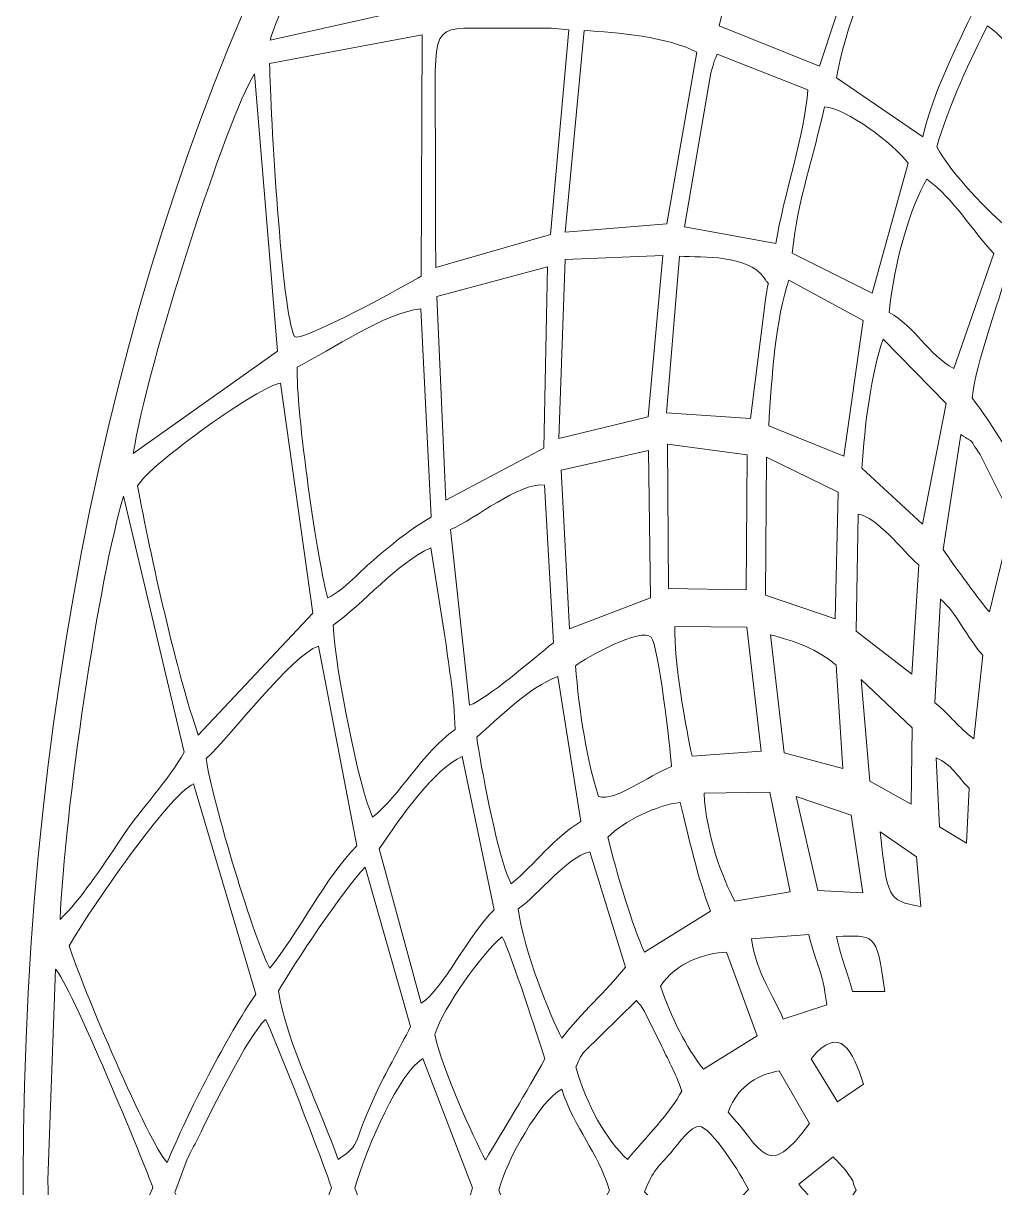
# Model space of a CAD drawing. Header units: millimetres. Extents: x -95 to 95, y -175 to 175.
# Drawn here: x -29.53 to -1.8, y -4.66 to 28.55 of the extents above; entities that cross this region are included whole.
import ezdxf

# ---------------------------------------------------------------- set-up
doc = ezdxf.new("R2010")
doc.units = ezdxf.units.MM
doc.header["$MEASUREMENT"] = 0
doc.layers.add('Camada 1', color=7, linetype='Continuous')

msp = doc.modelspace()

# ---------------------------------------------------------------- linework, layer by layer
at = {"layer": 'Camada 1', "color": 250, "lineweight": 9}
for points, knots in [([(2.7243, 54.3657), (2.7243, 54.3657), (2.7243, 49.7857), (2.7243, 49.7857), (2.7243, 49.7857), (18.2422, 47.7014), (30.4743, 24.2353), (30.4743, -4.4067), (30.4743, -4.4067), (30.4743, -34.4198), (17.0433, -58.7509), (0.4743, -58.7509), (0.4743, -58.7509), (-16.0947, -58.7509), (-29.5257, -34.4198), (-29.5257, -4.4067), (-29.5257, -4.4067), (-29.5257, 24.2353), (-17.2936, 47.7014), (-1.7757, 49.7857), (-1.7757, 49.7857), (-1.7757, 49.7857), (-1.7757, 54.3657), (-1.7757, 54.3657), (-1.7757, 54.3657), (-1.7757, 55.6084), (-0.7684, 56.6157), (0.4743, 56.6157), (0.4743, 56.6157), (1.717, 56.6157), (2.7243, 55.6084), (2.7243, 54.3657)], [0, 0, 0, 0, 0.1111111, 0.1111111, 0.1111111, 0.1111111, 0.2222222, 0.2222222, 0.2222222, 0.2222222, 0.3333333, 0.3333333, 0.3333333, 0.3333333, 0.4444444, 0.4444444, 0.4444444, 0.4444444, 0.5555556, 0.5555556, 0.5555556, 0.5555556, 0.6666667, 0.6666667, 0.6666667, 0.6666667, 0.7777778, 0.7777778, 0.7777778, 0.7777778, 1, 1, 1, 1]), ([(-22.4804, 28.0744), (-22.4804, 28.0744), (-18.0808, 29.0505), (-18.0808, 29.0505), (-18.0808, 29.0505), (-18.0808, 29.0505), (-17.6116, 36.8925), (-17.6116, 36.8925), (-17.6116, 36.8925), (-18.1714, 36.4385), (-19.8677, 33.4449), (-20.2589, 32.7431), (-20.2589, 32.7431), (-20.7055, 31.9421), (-22.1874, 29.1157), (-22.4804, 28.0744)], [0, 0, 0, 0, 0.2, 0.2, 0.2, 0.2, 0.4, 0.4, 0.4, 0.4, 0.6, 0.6, 0.6, 0.6, 1, 1, 1, 1]), ([(-9.6616, 28.4811), (-9.6616, 28.4811), (-6.8051, 27.3323), (-6.8051, 27.3323), (-6.8051, 27.3323), (-6.8051, 27.3323), (-5.3542, 31.7045), (-5.3542, 31.7045), (-5.3542, 31.7045), (-6.0438, 32.5506), (-7.4523, 33.4561), (-8.411, 33.7041), (-8.411, 33.7041), (-8.411, 33.7041), (-9.6616, 28.4811), (-9.6616, 28.4811)], [0, 0, 0, 0, 0.2, 0.2, 0.2, 0.2, 0.4, 0.4, 0.4, 0.4, 0.6, 0.6, 0.6, 0.6, 1, 1, 1, 1]), ([(-6.3175, 26.9911), (-6.3175, 26.9911), (-3.8492, 25.3176), (-3.8492, 25.3176), (-3.8492, 25.3176), (-3.5813, 26.5435), (-2.8277, 28.0369), (-2.3864, 28.9422), (-2.3864, 28.9422), (-2.9406, 29.8614), (-4.0842, 30.8149), (-4.8474, 31.3808), (-4.8474, 31.3808), (-5.2642, 30.4038), (-6.1179, 28.2699), (-6.3175, 26.9911)], [0, 0, 0, 0, 0.2, 0.2, 0.2, 0.2, 0.4, 0.4, 0.4, 0.4, 0.6, 0.6, 0.6, 0.6, 1, 1, 1, 1]), ([(-17.7649, 25.2592), (-17.7649, 25.2592), (-17.7649, 22.4969), (-17.7649, 22.4969), (-17.7649, 22.4969), (-17.7649, 22.4969), (-17.7559, 21.5842), (-17.7559, 21.5842), (-17.7559, 21.5842), (-17.7559, 21.5842), (-14.4755, 22.5275), (-14.4755, 22.5275), (-14.4755, 22.5275), (-14.4755, 22.5275), (-13.9589, 28.3611), (-13.9589, 28.3611), (-13.9589, 28.3611), (-13.9589, 28.3611), (-14.4521, 28.4159), (-14.4521, 28.4159), (-14.4521, 28.4159), (-14.4521, 28.4159), (-16.1108, 28.409), (-16.1108, 28.409), (-16.1108, 28.409), (-17.9686, 28.4085), (-17.7651, 28.6567), (-17.7649, 25.2592)], [0, 0, 0, 0, 0.125, 0.125, 0.125, 0.125, 0.25, 0.25, 0.25, 0.25, 0.375, 0.375, 0.375, 0.375, 0.5, 0.5, 0.5, 0.5, 0.625, 0.625, 0.625, 0.625, 0.75, 0.75, 0.75, 0.75, 1, 1, 1, 1]), ([(-14.0587, 22.5982), (-14.0587, 22.5982), (-11.1582, 22.8343), (-11.1582, 22.8343), (-11.1582, 22.8343), (-11.1582, 22.8343), (-10.3005, 27.7235), (-10.3005, 27.7235), (-10.3005, 27.7235), (-11.1193, 28.1686), (-12.5944, 28.2915), (-13.5163, 28.3423), (-13.5163, 28.3423), (-13.5163, 28.3423), (-14.0587, 22.5982), (-14.0587, 22.5982)], [0, 0, 0, 0, 0.2, 0.2, 0.2, 0.2, 0.4, 0.4, 0.4, 0.4, 0.6, 0.6, 0.6, 0.6, 1, 1, 1, 1]), ([(-3.4535, 25.029), (-3.0892, 24.3224), (-1.9047, 23.0771), (-1.4257, 22.7316), (-1.4257, 22.7316), (-1.1036, 23.6857), (-0.3351, 24.9117), (0.0719, 25.6944), (0.0719, 25.6944), (-0.1344, 26.3326), (-1.4301, 28.1224), (-2.0092, 28.4809), (-2.0092, 28.4809), (-2.4394, 27.6546), (-3.1562, 26.1116), (-3.4535, 25.029)], [0, 0, 0, 0, 0.2, 0.2, 0.2, 0.2, 0.4, 0.4, 0.4, 0.4, 0.6, 0.6, 0.6, 0.6, 1, 1, 1, 1]), ([(-22.4963, 27.3999), (-22.4699, 25.9596), (-22.1471, 20.3298), (-21.7897, 19.6204), (-21.7897, 19.6204), (-21.6715, 19.3985), (-18.482, 21.1373), (-18.175, 21.3415), (-18.175, 21.3415), (-18.175, 21.3415), (-18.1463, 28.2185), (-18.1463, 28.2185), (-18.1463, 28.2185), (-18.1463, 28.2185), (-22.4963, 27.3999), (-22.4963, 27.3999)], [0, 0, 0, 0, 0.2, 0.2, 0.2, 0.2, 0.4, 0.4, 0.4, 0.4, 0.6, 0.6, 0.6, 0.6, 1, 1, 1, 1]), ([(-10.6512, 22.7478), (-10.6512, 22.7478), (-8.0489, 22.271), (-8.0489, 22.271), (-8.0489, 22.271), (-7.8342, 23.6188), (-7.2095, 25.4342), (-7.1384, 26.6529), (-7.1384, 26.6529), (-7.1384, 26.6529), (-9.7237, 27.675), (-9.7237, 27.675), (-9.7237, 27.675), (-9.8598, 27.3239), (-9.7523, 27.6467), (-9.9046, 27.1401), (-9.9046, 27.1401), (-9.9046, 27.1401), (-10.6512, 22.7478), (-10.6512, 22.7478)], [0, 0, 0, 0, 0.1666667, 0.1666667, 0.1666667, 0.1666667, 0.3333333, 0.3333333, 0.3333333, 0.3333333, 0.5, 0.5, 0.5, 0.5, 0.6666667, 0.6666667, 0.6666667, 0.6666667, 1, 1, 1, 1]), ([(-26.386, 16.281), (-26.386, 16.281), (-22.2737, 19.2029), (-22.2737, 19.2029), (-22.2737, 19.2029), (-22.2737, 19.2029), (-22.9279, 27.1089), (-22.9279, 27.1089), (-22.9279, 27.1089), (-23.7085, 25.8724), (-25.999, 18.8243), (-26.386, 16.281)], [0, 0, 0, 0, 0.25, 0.25, 0.25, 0.25, 0.5, 0.5, 0.5, 0.5, 1, 1, 1, 1]), ([(-7.5799, 21.9943), (-7.5799, 21.9943), (-5.3046, 20.8589), (-5.3046, 20.8589), (-5.3046, 20.8589), (-5.3046, 20.8589), (-4.2735, 24.5628), (-4.2735, 24.5628), (-4.2735, 24.5628), (-4.6964, 25.1236), (-6.0379, 26.1331), (-6.6579, 26.1701), (-6.6579, 26.1701), (-6.9747, 24.7268), (-7.406, 23.6097), (-7.5799, 21.9943)], [0, 0, 0, 0, 0.2, 0.2, 0.2, 0.2, 0.4, 0.4, 0.4, 0.4, 0.6, 0.6, 0.6, 0.6, 1, 1, 1, 1]), ([(-4.8169, 20.3067), (-4.1004, 19.9292), (-3.6788, 19.0725), (-2.9701, 18.7071), (-2.9701, 18.7071), (-2.9701, 18.7071), (-1.8301, 21.9865), (-1.8301, 21.9865), (-1.8301, 21.9865), (-2.4506, 22.6487), (-2.9614, 23.532), (-3.7355, 24.1051), (-3.7355, 24.1051), (-4.2052, 23.3467), (-4.6741, 21.7325), (-4.8169, 20.3067)], [0, 0, 0, 0, 0.2, 0.2, 0.2, 0.2, 0.4, 0.4, 0.4, 0.4, 0.6, 0.6, 0.6, 0.6, 1, 1, 1, 1]), ([(-14.0637, 21.8123), (-14.0637, 21.8123), (-14.238, 16.7079), (-14.238, 16.7079), (-14.238, 16.7079), (-14.238, 16.7079), (-11.6884, 17.33), (-11.6884, 17.33), (-11.6884, 17.33), (-11.6884, 17.33), (-11.2707, 21.9244), (-11.2707, 21.9244), (-11.2707, 21.9244), (-11.2707, 21.9244), (-14.0637, 21.8123), (-14.0637, 21.8123)], [0, 0, 0, 0, 0.2, 0.2, 0.2, 0.2, 0.4, 0.4, 0.4, 0.4, 0.6, 0.6, 0.6, 0.6, 1, 1, 1, 1]), ([(-11.1662, 17.4399), (-11.1662, 17.4399), (-8.7729, 17.2815), (-8.7729, 17.2815), (-8.7729, 17.2815), (-8.7729, 17.2815), (-8.3651, 20.5249), (-8.3651, 20.5249), (-8.3651, 20.5249), (-8.2553, 21.4348), (-8.1992, 20.9581), (-8.3777, 21.2885), (-8.3777, 21.2885), (-8.8749, 21.9646), (-10.0998, 21.8704), (-10.7973, 21.9052), (-10.7973, 21.9052), (-10.7973, 21.9052), (-11.1662, 17.4399), (-11.1662, 17.4399)], [0, 0, 0, 0, 0.1666667, 0.1666667, 0.1666667, 0.1666667, 0.3333333, 0.3333333, 0.3333333, 0.3333333, 0.5, 0.5, 0.5, 0.5, 0.6666667, 0.6666667, 0.6666667, 0.6666667, 1, 1, 1, 1]), ([(-17.7195, 20.7578), (-17.7195, 20.7578), (-17.4646, 14.946), (-17.4646, 14.946), (-17.4646, 14.946), (-17.4646, 14.946), (-14.67, 16.4366), (-14.67, 16.4366), (-14.67, 16.4366), (-14.67, 16.4366), (-14.5614, 21.6091), (-14.5614, 21.6091), (-14.5614, 21.6091), (-14.5614, 21.6091), (-17.7195, 20.7578), (-17.7195, 20.7578)], [0, 0, 0, 0, 0.2, 0.2, 0.2, 0.2, 0.4, 0.4, 0.4, 0.4, 0.6, 0.6, 0.6, 0.6, 1, 1, 1, 1]), ([(-8.2521, 17.067), (-8.2521, 17.067), (-6.1045, 16.2094), (-6.1045, 16.2094), (-6.1045, 16.2094), (-6.1045, 16.2094), (-5.5577, 20.0727), (-5.5577, 20.0727), (-5.5577, 20.0727), (-5.5577, 20.0727), (-7.6762, 21.2254), (-7.6762, 21.2254), (-7.6762, 21.2254), (-8.0477, 20.17), (-8.1724, 18.4522), (-8.2521, 17.067)], [0, 0, 0, 0, 0.2, 0.2, 0.2, 0.2, 0.4, 0.4, 0.4, 0.4, 0.6, 0.6, 0.6, 0.6, 1, 1, 1, 1]), ([(-2.4488, 17.8699), (-1.8346, 17.0617), (-1.5312, 16.4645), (-0.9372, 15.603), (-0.9372, 15.603), (-0.6464, 16.7619), (-0.2511, 17.5559), (0.0715, 18.5837), (0.0715, 18.5837), (-0.2643, 19.586), (-0.8082, 20.7717), (-1.5267, 21.2335), (-1.5267, 21.2335), (-1.7678, 20.34), (-2.2974, 18.9929), (-2.4488, 17.8699)], [0, 0, 0, 0, 0.2, 0.2, 0.2, 0.2, 0.4, 0.4, 0.4, 0.4, 0.6, 0.6, 0.6, 0.6, 1, 1, 1, 1]), ([(-21.7069, 18.7484), (-21.7595, 17.5886), (-21.1038, 12.9899), (-20.8313, 12.1663), (-20.8313, 12.1663), (-20.3511, 12.4064), (-19.9031, 12.9324), (-19.4377, 13.3259), (-19.4377, 13.3259), (-18.9144, 13.7684), (-18.4753, 14.1265), (-17.889, 14.4619), (-17.889, 14.4619), (-17.889, 14.4619), (-18.1798, 20.409), (-18.1798, 20.409), (-18.1798, 20.409), (-19.226, 20.2903), (-20.7064, 19.248), (-21.7069, 18.7484)], [0, 0, 0, 0, 0.1666667, 0.1666667, 0.1666667, 0.1666667, 0.3333333, 0.3333333, 0.3333333, 0.3333333, 0.5, 0.5, 0.5, 0.5, 0.6666667, 0.6666667, 0.6666667, 0.6666667, 1, 1, 1, 1]), ([(-5.5935, 15.8646), (-5.5935, 15.8646), (-3.865, 14.2661), (-3.865, 14.2661), (-3.865, 14.2661), (-3.865, 14.2661), (-3.1924, 17.7083), (-3.1924, 17.7083), (-3.1924, 17.7083), (-3.1924, 17.7083), (-4.9891, 19.5395), (-4.9891, 19.5395), (-4.9891, 19.5395), (-5.3345, 18.5709), (-5.5106, 17.082), (-5.5935, 15.8646)], [0, 0, 0, 0, 0.2, 0.2, 0.2, 0.2, 0.4, 0.4, 0.4, 0.4, 0.6, 0.6, 0.6, 0.6, 1, 1, 1, 1]), ([(-26.2627, 15.3611), (-25.9005, 13.3684), (-25.1171, 9.8979), (-24.5311, 8.2509), (-24.5311, 8.2509), (-24.5311, 8.2509), (-21.2628, 11.7266), (-21.2628, 11.7266), (-21.2628, 11.7266), (-21.2628, 11.7266), (-22.1832, 18.2833), (-22.1832, 18.2833), (-22.1832, 18.2833), (-22.7369, 18.2473), (-25.9047, 15.9831), (-26.2627, 15.3611)], [0, 0, 0, 0, 0.2, 0.2, 0.2, 0.2, 0.4, 0.4, 0.4, 0.4, 0.6, 0.6, 0.6, 0.6, 1, 1, 1, 1]), ([(-3.2737, 13.548), (-2.9872, 13.122), (-2.1549, 11.9693), (-1.9494, 11.7639), (-1.9494, 11.7639), (-1.9494, 11.7639), (-1.3087, 14.427), (-1.3087, 14.427), (-1.3087, 14.427), (-1.3087, 14.427), (-2.2162, 16.2521), (-2.2162, 16.2521), (-2.2162, 16.2521), (-2.6048, 16.8055), (-2.3418, 16.5369), (-2.7726, 16.8231), (-2.7726, 16.8231), (-2.7726, 16.8231), (-3.2737, 13.548), (-3.2737, 13.548)], [0, 0, 0, 0, 0.1666667, 0.1666667, 0.1666667, 0.1666667, 0.3333333, 0.3333333, 0.3333333, 0.3333333, 0.5, 0.5, 0.5, 0.5, 0.6666667, 0.6666667, 0.6666667, 0.6666667, 1, 1, 1, 1]), ([(-14.1712, 15.8022), (-14.1712, 15.8022), (-13.9361, 11.2807), (-13.9361, 11.2807), (-13.9361, 11.2807), (-13.9361, 11.2807), (-11.6273, 12.1668), (-11.6273, 12.1668), (-11.6273, 12.1668), (-11.6273, 12.1668), (-11.6801, 16.3653), (-11.6801, 16.3653), (-11.6801, 16.3653), (-11.6801, 16.3653), (-14.1712, 15.8022), (-14.1712, 15.8022)], [0, 0, 0, 0, 0.2, 0.2, 0.2, 0.2, 0.4, 0.4, 0.4, 0.4, 0.6, 0.6, 0.6, 0.6, 1, 1, 1, 1]), ([(-11.1149, 12.429), (-11.1149, 12.429), (-8.8922, 12.3893), (-8.8922, 12.3893), (-8.8922, 12.3893), (-8.8922, 12.3893), (-8.8689, 16.2403), (-8.8689, 16.2403), (-8.8689, 16.2403), (-8.8689, 16.2403), (-11.1453, 16.5466), (-11.1453, 16.5466), (-11.1453, 16.5466), (-11.1453, 16.5466), (-11.1149, 12.429), (-11.1149, 12.429)], [0, 0, 0, 0, 0.2, 0.2, 0.2, 0.2, 0.4, 0.4, 0.4, 0.4, 0.6, 0.6, 0.6, 0.6, 1, 1, 1, 1]), ([(-8.3471, 12.2438), (-8.3471, 12.2438), (-6.3532, 11.5704), (-6.3532, 11.5704), (-6.3532, 11.5704), (-6.3532, 11.5704), (-6.266, 15.1743), (-6.266, 15.1743), (-6.266, 15.1743), (-6.266, 15.1743), (-8.3163, 16.1744), (-8.3163, 16.1744), (-8.3163, 16.1744), (-8.3163, 16.1744), (-8.3471, 12.2438), (-8.3471, 12.2438)], [0, 0, 0, 0, 0.2, 0.2, 0.2, 0.2, 0.4, 0.4, 0.4, 0.4, 0.6, 0.6, 0.6, 0.6, 1, 1, 1, 1]), ([(-17.3367, 14.1111), (-17.3367, 14.1111), (-16.7891, 9.1007), (-16.7891, 9.1007), (-16.7891, 9.1007), (-16.3026, 9.2713), (-14.9648, 10.4323), (-14.3984, 10.884), (-14.3984, 10.884), (-14.3984, 10.884), (-14.653, 15.3822), (-14.653, 15.3822), (-14.653, 15.3822), (-15.3863, 15.4627), (-16.6295, 14.4013), (-17.3367, 14.1111)], [0, 0, 0, 0, 0.2, 0.2, 0.2, 0.2, 0.4, 0.4, 0.4, 0.4, 0.6, 0.6, 0.6, 0.6, 1, 1, 1, 1]), ([(-28.4747, 2.9912), (-27.8844, 3.5687), (-27.3097, 4.4324), (-26.7361, 5.2962), (-26.7361, 5.2962), (-26.1185, 6.2261), (-25.3768, 6.9603), (-24.9308, 7.7649), (-24.9308, 7.7649), (-24.9308, 7.7649), (-26.6611, 15.0662), (-26.6611, 15.0662), (-26.6611, 15.0662), (-27.3663, 12.7727), (-28.3531, 6.0187), (-28.4747, 2.9912)], [0, 0, 0, 0, 0.2, 0.2, 0.2, 0.2, 0.4, 0.4, 0.4, 0.4, 0.6, 0.6, 0.6, 0.6, 1, 1, 1, 1]), ([(-5.7553, 11.2167), (-5.7553, 11.2167), (-4.1642, 9.9832), (-4.1642, 9.9832), (-4.1642, 9.9832), (-4.1642, 9.9832), (-3.9699, 13.1029), (-3.9699, 13.1029), (-3.9699, 13.1029), (-4.4387, 13.5172), (-5.1834, 14.4887), (-5.7012, 14.5511), (-5.7012, 14.5511), (-5.7012, 14.5511), (-5.7553, 11.2167), (-5.7553, 11.2167)], [0, 0, 0, 0, 0.2, 0.2, 0.2, 0.2, 0.4, 0.4, 0.4, 0.4, 0.6, 0.6, 0.6, 0.6, 1, 1, 1, 1]), ([(-20.6803, 11.3869), (-20.6251, 10.1353), (-19.9347, 6.709), (-19.5555, 5.9091), (-19.5555, 5.9091), (-18.7802, 6.5162), (-18.1523, 7.7411), (-17.2033, 8.4079), (-17.2033, 8.4079), (-17.2234, 9.3842), (-17.364, 10.0714), (-17.4845, 11.002), (-17.4845, 11.002), (-17.4845, 11.002), (-17.8969, 13.5928), (-17.8969, 13.5928), (-17.8969, 13.5928), (-18.8494, 13.1566), (-19.8496, 11.9778), (-20.6803, 11.3869)], [0, 0, 0, 0, 0.1666667, 0.1666667, 0.1666667, 0.1666667, 0.3333333, 0.3333333, 0.3333333, 0.3333333, 0.5, 0.5, 0.5, 0.5, 0.6666667, 0.6666667, 0.6666667, 0.6666667, 1, 1, 1, 1]), ([(-3.5138, 9.1737), (-3.0468, 8.7971), (-2.8533, 8.4787), (-2.398, 8.1453), (-2.398, 8.1453), (-2.398, 8.1453), (-2.1443, 10.5312), (-2.1443, 10.5312), (-2.1443, 10.5312), (-2.6261, 11.0547), (-2.8739, 11.7323), (-3.3543, 12.125), (-3.3543, 12.125), (-3.3543, 12.125), (-3.5138, 9.1737), (-3.5138, 9.1737)], [0, 0, 0, 0, 0.2, 0.2, 0.2, 0.2, 0.4, 0.4, 0.4, 0.4, 0.6, 0.6, 0.6, 0.6, 1, 1, 1, 1]), ([(-13.7626, 10.2269), (-13.673, 8.9563), (-13.4298, 7.4796), (-13.1116, 6.5017), (-13.1116, 6.5017), (-12.6252, 6.3457), (-11.6981, 7.0888), (-11.026, 7.3531), (-11.026, 7.3531), (-11.054, 7.862), (-11.4043, 10.8232), (-11.6076, 11.0441), (-11.6076, 11.0441), (-11.8773, 11.337), (-13.4797, 10.4637), (-13.7626, 10.2269)], [0, 0, 0, 0, 0.2, 0.2, 0.2, 0.2, 0.4, 0.4, 0.4, 0.4, 0.6, 0.6, 0.6, 0.6, 1, 1, 1, 1]), ([(-10.4361, 7.6488), (-10.4361, 7.6488), (-8.4704, 7.7914), (-8.4704, 7.7914), (-8.4704, 7.7914), (-8.4704, 7.7914), (-8.8751, 11.3244), (-8.8751, 11.3244), (-8.8751, 11.3244), (-8.8751, 11.3244), (-10.9315, 11.3518), (-10.9315, 11.3518), (-10.9315, 11.3518), (-10.9601, 10.3565), (-10.6137, 8.4165), (-10.4361, 7.6488)], [0, 0, 0, 0, 0.2, 0.2, 0.2, 0.2, 0.4, 0.4, 0.4, 0.4, 0.6, 0.6, 0.6, 0.6, 1, 1, 1, 1]), ([(-7.8107, 7.7458), (-7.8107, 7.7458), (-6.1352, 7.2982), (-6.1352, 7.2982), (-6.1352, 7.2982), (-6.1352, 7.2982), (-6.3274, 10.2445), (-6.3274, 10.2445), (-6.3274, 10.2445), (-6.8257, 10.6849), (-7.5455, 10.9542), (-8.2043, 11.1097), (-8.2043, 11.1097), (-8.2043, 11.1097), (-7.8107, 7.7458), (-7.8107, 7.7458)], [0, 0, 0, 0, 0.2, 0.2, 0.2, 0.2, 0.4, 0.4, 0.4, 0.4, 0.6, 0.6, 0.6, 0.6, 1, 1, 1, 1]), ([(-24.3033, 7.5841), (-24.164, 6.4352), (-22.8718, 2.2218), (-22.4898, 1.6042), (-22.4898, 1.6042), (-21.696, 2.5654), (-20.8856, 4.2184), (-20.0066, 5.0918), (-20.0066, 5.0918), (-20.0066, 5.0918), (-21.1025, 10.7894), (-21.1025, 10.7894), (-21.1025, 10.7894), (-21.8849, 10.5146), (-23.5589, 8.2649), (-24.3033, 7.5841)], [0, 0, 0, 0, 0.2, 0.2, 0.2, 0.2, 0.4, 0.4, 0.4, 0.4, 0.6, 0.6, 0.6, 0.6, 1, 1, 1, 1]), ([(-16.5823, 8.1884), (-16.4742, 7.3832), (-16.0269, 5.0726), (-15.7244, 4.2891), (-15.7244, 4.2891), (-15.7244, 4.2891), (-15.6005, 4.0087), (-15.6005, 4.0087), (-15.6005, 4.0087), (-14.8959, 4.5862), (-14.403, 5.3116), (-13.6151, 5.7869), (-13.6151, 5.7869), (-13.6151, 5.7869), (-14.2747, 9.9189), (-14.2747, 9.9189), (-14.2747, 9.9189), (-15.0948, 9.6134), (-15.9641, 8.731), (-16.5823, 8.1884)], [0, 0, 0, 0, 0.1666667, 0.1666667, 0.1666667, 0.1666667, 0.3333333, 0.3333333, 0.3333333, 0.3333333, 0.5, 0.5, 0.5, 0.5, 0.6666667, 0.6666667, 0.6666667, 0.6666667, 1, 1, 1, 1]), ([(-5.3671, 6.9348), (-5.3671, 6.9348), (-4.1852, 6.2766), (-4.1852, 6.2766), (-4.1852, 6.2766), (-4.1852, 6.2766), (-4.1621, 8.4557), (-4.1621, 8.4557), (-4.1621, 8.4557), (-4.1621, 8.4557), (-5.6099, 9.8326), (-5.6099, 9.8326), (-5.6099, 9.8326), (-5.6099, 9.8326), (-5.3671, 6.9348), (-5.3671, 6.9348)], [0, 0, 0, 0, 0.2, 0.2, 0.2, 0.2, 0.4, 0.4, 0.4, 0.4, 0.6, 0.6, 0.6, 0.6, 1, 1, 1, 1]), ([(-19.3674, 5.0026), (-19.3674, 5.0026), (-18.1687, 0.6), (-18.1687, 0.6), (-18.1687, 0.6), (-17.5161, 1.032), (-16.8442, 2.5302), (-16.0864, 3.2701), (-16.0864, 3.2701), (-16.0864, 3.2701), (-17.0003, 7.6374), (-17.0003, 7.6374), (-17.0003, 7.6374), (-17.759, 7.329), (-18.7937, 5.8651), (-19.3674, 5.0026)], [0, 0, 0, 0, 0.2, 0.2, 0.2, 0.2, 0.4, 0.4, 0.4, 0.4, 0.6, 0.6, 0.6, 0.6, 1, 1, 1, 1]), ([(-3.3741, 5.629), (-3.3741, 5.629), (-2.6059, 5.1641), (-2.6059, 5.1641), (-2.6059, 5.1641), (-2.6059, 5.1641), (-2.5334, 6.7362), (-2.5334, 6.7362), (-2.5334, 6.7362), (-2.8765, 7.072), (-3.0187, 7.4084), (-3.4764, 7.603), (-3.4764, 7.603), (-3.4764, 7.603), (-3.3741, 5.629), (-3.3741, 5.629)], [0, 0, 0, 0, 0.2, 0.2, 0.2, 0.2, 0.4, 0.4, 0.4, 0.4, 0.6, 0.6, 0.6, 0.6, 1, 1, 1, 1]), ([(-28.214, 2.2404), (-27.8519, 1.0853), (-25.9474, -3.3924), (-25.4157, -3.9414), (-25.4157, -3.9414), (-24.8485, -2.526), (-23.6648, -0.2657), (-22.8935, 0.8593), (-22.8935, 0.8593), (-22.8935, 0.8593), (-24.6639, 6.862), (-24.6639, 6.862), (-24.6639, 6.862), (-25.3752, 6.5496), (-27.652, 3.2256), (-28.214, 2.2404)], [0, 0, 0, 0, 0.2, 0.2, 0.2, 0.2, 0.4, 0.4, 0.4, 0.4, 0.6, 0.6, 0.6, 0.6, 1, 1, 1, 1]), ([(-12.8392, 5.3391), (-12.6215, 4.3934), (-12.1112, 2.7309), (-11.7995, 2.0623), (-11.7995, 2.0623), (-11.7995, 2.0623), (-9.9144, 3.2314), (-9.9144, 3.2314), (-9.9144, 3.2314), (-10.2699, 4.1475), (-10.5353, 5.3217), (-10.7773, 6.3272), (-10.7773, 6.3272), (-11.4362, 6.2633), (-12.4013, 5.7927), (-12.8392, 5.3391)], [0, 0, 0, 0, 0.2, 0.2, 0.2, 0.2, 0.4, 0.4, 0.4, 0.4, 0.6, 0.6, 0.6, 0.6, 1, 1, 1, 1]), ([(-9.2215, 3.5093), (-9.2215, 3.5093), (-7.6426, 3.7768), (-7.6426, 3.7768), (-7.6426, 3.7768), (-7.6426, 3.7768), (-8.2226, 6.6186), (-8.2226, 6.6186), (-8.2226, 6.6186), (-8.2226, 6.6186), (-10.097, 6.5955), (-10.097, 6.5955), (-10.097, 6.5955), (-10.0369, 5.3865), (-9.5665, 4.168), (-9.2215, 3.5093)], [0, 0, 0, 0, 0.2, 0.2, 0.2, 0.2, 0.4, 0.4, 0.4, 0.4, 0.6, 0.6, 0.6, 0.6, 1, 1, 1, 1]), ([(-6.8523, 3.8148), (-6.8523, 3.8148), (-5.5692, 3.7489), (-5.5692, 3.7489), (-5.5692, 3.7489), (-5.5692, 3.7489), (-5.8977, 5.9619), (-5.8977, 5.9619), (-5.8977, 5.9619), (-5.8977, 5.9619), (-7.4649, 6.4999), (-7.4649, 6.4999), (-7.4649, 6.4999), (-7.4649, 6.4999), (-6.8523, 3.8148), (-6.8523, 3.8148)], [0, 0, 0, 0, 0.2, 0.2, 0.2, 0.2, 0.4, 0.4, 0.4, 0.4, 0.6, 0.6, 0.6, 0.6, 1, 1, 1, 1]), ([(-3.9111, 3.3626), (-3.9111, 3.3626), (-4.0318, 4.7763), (-4.0318, 4.7763), (-4.0318, 4.7763), (-4.0318, 4.7763), (-5.0699, 5.4885), (-5.0699, 5.4885), (-5.0699, 5.4885), (-4.8624, 3.6393), (-4.8888, 3.5262), (-3.9111, 3.3626)], [0, 0, 0, 0, 0.25, 0.25, 0.25, 0.25, 0.5, 0.5, 0.5, 0.5, 1, 1, 1, 1]), ([(-15.4001, 3.2905), (-15.2397, 2.0732), (-14.4894, 0.2356), (-14.1543, -0.3907), (-14.1543, -0.3907), (-13.574, 0.3421), (-12.9254, 0.9177), (-12.3426, 1.6298), (-12.3426, 1.6298), (-12.3426, 1.6298), (-13.361, 4.9208), (-13.361, 4.9208), (-13.361, 4.9208), (-14.0151, 4.7689), (-14.8069, 3.7094), (-15.4001, 3.2905)], [0, 0, 0, 0, 0.2, 0.2, 0.2, 0.2, 0.4, 0.4, 0.4, 0.4, 0.6, 0.6, 0.6, 0.6, 1, 1, 1, 1]), ([(-22.2456, 0.9527), (-22.0344, -0.4554), (-20.9445, -2.6519), (-20.5402, -3.8514), (-20.5402, -3.8514), (-19.8427, -3.3966), (-20.164, -3.4401), (-19.4282, -1.8984), (-19.4282, -1.8984), (-19.0941, -1.1985), (-18.7863, -0.7059), (-18.4772, -0.0615), (-18.4772, -0.0615), (-18.4772, -0.0615), (-19.7713, 4.4791), (-19.7713, 4.4791), (-19.7713, 4.4791), (-20.4069, 3.8187), (-21.7926, 1.7383), (-22.2456, 0.9527)], [0, 0, 0, 0, 0.1666667, 0.1666667, 0.1666667, 0.1666667, 0.3333333, 0.3333333, 0.3333333, 0.3333333, 0.5, 0.5, 0.5, 0.5, 0.6666667, 0.6666667, 0.6666667, 0.6666667, 1, 1, 1, 1]), ([(-5.8585, 0.9377), (-5.8585, 0.9377), (-4.9415, 0.9418), (-4.9415, 0.9418), (-4.9415, 0.9418), (-5.1646, 2.6901), (-5.2544, 2.5115), (-6.317, 2.5092), (-6.317, 2.5092), (-6.1625, 1.8206), (-6.0152, 1.5146), (-5.8585, 0.9377)], [0, 0, 0, 0, 0.25, 0.25, 0.25, 0.25, 0.5, 0.5, 0.5, 0.5, 1, 1, 1, 1]), ([(-17.7831, -0.2916), (-17.5239, -1.3755), (-16.714, -3.1435), (-16.3341, -3.8768), (-16.3341, -3.8768), (-15.8174, -2.9784), (-15.1511, -1.9298), (-14.6416, -0.9822), (-14.6416, -0.9822), (-14.875, -0.2597), (-15.5477, 1.8495), (-15.8557, 2.5011), (-15.8557, 2.5011), (-16.4361, 2.0277), (-17.5198, 0.5094), (-17.7831, -0.2916)], [0, 0, 0, 0, 0.2, 0.2, 0.2, 0.2, 0.4, 0.4, 0.4, 0.4, 0.6, 0.6, 0.6, 0.6, 1, 1, 1, 1]), ([(-7.839, 0.1489), (-7.839, 0.1489), (-6.5983, 0.5602), (-6.5983, 0.5602), (-6.5983, 0.5602), (-6.7226, 1.6339), (-6.8804, 1.6015), (-7.1075, 2.5586), (-7.1075, 2.5586), (-7.1075, 2.5586), (-8.7458, 2.4363), (-8.7458, 2.4363), (-8.7458, 2.4363), (-8.6076, 1.4518), (-8.0959, 0.7998), (-7.839, 0.1489)], [0, 0, 0, 0, 0.2, 0.2, 0.2, 0.2, 0.4, 0.4, 0.4, 0.4, 0.6, 0.6, 0.6, 0.6, 1, 1, 1, 1]), ([(-11.3413, 1.0894), (-11.0557, 0.234), (-10.5982, -0.6782), (-10.1145, -1.2788), (-10.1145, -1.2788), (-10.1145, -1.2788), (-8.58, -0.329), (-8.58, -0.329), (-8.58, -0.329), (-8.58, -0.329), (-9.4528, 2.0623), (-9.4528, 2.0623), (-9.4528, 2.0623), (-10.0928, 2.0216), (-10.8814, 1.7785), (-11.3413, 1.0894)], [0, 0, 0, 0, 0.2, 0.2, 0.2, 0.2, 0.4, 0.4, 0.4, 0.4, 0.6, 0.6, 0.6, 0.6, 1, 1, 1, 1]), ([(-28.8274, -4.4328), (-28.8274, -4.4328), (-28.6207, -10.8198), (-28.6207, -10.8198), (-28.6207, -10.8198), (-28.6207, -10.8198), (-25.8253, -4.6652), (-25.8253, -4.6652), (-25.8253, -4.6652), (-26.0148, -4.0914), (-28.221, 1.2444), (-28.6057, 1.5705), (-28.6057, 1.5705), (-28.6057, 1.5705), (-28.8274, -4.4328), (-28.8274, -4.4328)], [0, 0, 0, 0, 0.2, 0.2, 0.2, 0.2, 0.4, 0.4, 0.4, 0.4, 0.6, 0.6, 0.6, 0.6, 1, 1, 1, 1]), ([(-13.7533, -1.2124), (-13.4799, -2.2644), (-12.8654, -3.3269), (-12.2834, -3.8496), (-12.2834, -3.8496), (-11.8308, -3.3142), (-11.0185, -2.4804), (-10.736, -1.903), (-10.736, -1.903), (-10.9136, -1.362), (-11.0687, -1.1337), (-11.3127, -0.6077), (-11.3127, -0.6077), (-11.3127, -0.6077), (-11.7935, 0.3622), (-11.7935, 0.3622), (-11.7935, 0.3622), (-11.9542, 0.6133), (-11.8511, 0.4785), (-12.0283, 0.6799), (-12.0283, 0.6799), (-12.0283, 0.6799), (-13.5392, -0.8042), (-13.5392, -0.8042), (-13.5392, -0.8042), (-13.7225, -1.0912), (-13.6151, -0.9191), (-13.7533, -1.2124)], [0, 0, 0, 0, 0.125, 0.125, 0.125, 0.125, 0.25, 0.25, 0.25, 0.25, 0.375, 0.375, 0.375, 0.375, 0.5, 0.5, 0.5, 0.5, 0.625, 0.625, 0.625, 0.625, 0.75, 0.75, 0.75, 0.75, 1, 1, 1, 1]), ([(-25.2024, -4.791), (-24.5677, -5.9956), (-23.325, -8.7277), (-22.6174, -9.3525), (-22.6174, -9.3525), (-22.3381, -8.9246), (-22.3329, -8.8605), (-22.131, -8.2969), (-22.131, -8.2969), (-21.9751, -7.8619), (-21.8627, -7.525), (-21.6748, -7.0518), (-21.6748, -7.0518), (-21.2973, -6.1013), (-21.044, -5.483), (-20.7291, -4.6652), (-20.7291, -4.6652), (-20.8864, -4.1426), (-22.4405, -0.1182), (-22.6174, 0.1409), (-22.6174, 0.1409), (-23.1551, -0.4085), (-24.076, -2.3064), (-24.5458, -3.2566), (-24.5458, -3.2566), (-24.6492, -3.4658), (-24.7588, -3.6616), (-24.8481, -3.8487), (-24.8481, -3.8487), (-24.8481, -3.8487), (-25.2024, -4.791), (-25.2024, -4.791)], [0, 0, 0, 0, 0.1111111, 0.1111111, 0.1111111, 0.1111111, 0.2222222, 0.2222222, 0.2222222, 0.2222222, 0.3333333, 0.3333333, 0.3333333, 0.3333333, 0.4444444, 0.4444444, 0.4444444, 0.4444444, 0.5555556, 0.5555556, 0.5555556, 0.5555556, 0.6666667, 0.6666667, 0.6666667, 0.6666667, 0.7777778, 0.7777778, 0.7777778, 0.7777778, 1, 1, 1, 1]), ([(-7.0454, -0.9822), (-7.0454, -0.9822), (-6.286, -2.2112), (-6.286, -2.2112), (-6.286, -2.2112), (-6.286, -2.2112), (-5.5453, -1.7104), (-5.5453, -1.7104), (-5.5453, -1.7104), (-5.8522, -0.7616), (-6.2114, 0.0361), (-7.0454, -0.9822)], [0, 0, 0, 0, 0.25, 0.25, 0.25, 0.25, 0.5, 0.5, 0.5, 0.5, 1, 1, 1, 1]), ([(-20.066, -4.6652), (-19.7538, -5.5131), (-18.556, -7.9296), (-18.1536, -8.2935), (-18.1536, -8.2935), (-17.727, -7.1896), (-16.9902, -5.6279), (-16.7044, -4.6652), (-16.7044, -4.6652), (-16.7044, -4.6652), (-18.1249, -0.9765), (-18.1249, -0.9765), (-18.1249, -0.9765), (-18.8031, -1.3996), (-19.6949, -3.4249), (-20.066, -4.6652)], [0, 0, 0, 0, 0.2, 0.2, 0.2, 0.2, 0.4, 0.4, 0.4, 0.4, 0.6, 0.6, 0.6, 0.6, 1, 1, 1, 1]), ([(-9.4113, -2.5062), (-8.4267, -3.5477), (-8.3084, -4.527), (-7.0927, -2.8238), (-7.0927, -2.8238), (-7.0927, -2.8238), (-7.9572, -1.3291), (-7.9572, -1.3291), (-7.9572, -1.3291), (-8.4808, -1.4083), (-9.1058, -1.6925), (-9.4113, -2.5062)], [0, 0, 0, 0, 0.25, 0.25, 0.25, 0.25, 0.5, 0.5, 0.5, 0.5, 1, 1, 1, 1]), ([(-15.9524, -4.7317), (-15.5657, -5.7672), (-14.7947, -7.0673), (-14.118, -7.3266), (-14.118, -7.3266), (-13.7793, -6.2792), (-13.2672, -5.5452), (-12.7937, -4.7407), (-12.7937, -4.7407), (-13.1364, -3.6048), (-13.79, -2.9939), (-14.1573, -1.8491), (-14.1573, -1.8491), (-14.7642, -2.1471), (-15.751, -3.8991), (-15.9524, -4.7317)], [0, 0, 0, 0, 0.2, 0.2, 0.2, 0.2, 0.4, 0.4, 0.4, 0.4, 0.6, 0.6, 0.6, 0.6, 1, 1, 1, 1]), ([(-11.798, -4.7739), (-9.4703, -7.0896), (-10.7641, -6.725), (-8.8333, -4.7146), (-8.8333, -4.7146), (-9.0188, -4.306), (-9.9141, -2.9025), (-10.2351, -2.9069), (-10.2351, -2.9069), (-10.4884, -2.9103), (-10.7841, -3.3544), (-11.0499, -3.661), (-11.0499, -3.661), (-11.3789, -4.0406), (-11.555, -4.1634), (-11.798, -4.7739)], [0, 0, 0, 0, 0.2, 0.2, 0.2, 0.2, 0.4, 0.4, 0.4, 0.4, 0.6, 0.6, 0.6, 0.6, 1, 1, 1, 1]), ([(-7.3968, -4.56), (-7.0619, -4.9645), (-6.725, -5.3063), (-6.2169, -5.4231), (-6.2169, -5.4231), (-6.2169, -5.4231), (-5.7602, -4.7336), (-5.7602, -4.7336), (-5.7602, -4.7336), (-5.9064, -4.3701), (-5.7766, -4.5642), (-6.0347, -4.1951), (-6.0347, -4.1951), (-6.1288, -4.0606), (-6.2824, -3.9189), (-6.4147, -3.7804), (-6.4147, -3.7804), (-6.4147, -3.7804), (-7.3968, -4.56), (-7.3968, -4.56)], [0, 0, 0, 0, 0.1666667, 0.1666667, 0.1666667, 0.1666667, 0.3333333, 0.3333333, 0.3333333, 0.3333333, 0.5, 0.5, 0.5, 0.5, 0.6666667, 0.6666667, 0.6666667, 0.6666667, 1, 1, 1, 1])]:
    msp.add_open_spline(points, degree=3, knots=knots, dxfattribs=at)
at = {"layer": 'Camada 1', "color": 240, "lineweight": 9}
msp.add_open_spline([(2.7243, 54.3657), (2.7243, 54.3657), (2.7243, 49.7857), (2.7243, 49.7857), (2.7243, 49.7857), (18.2422, 47.7014), (30.4743, 24.2353), (30.4743, -4.4067), (30.4743, -4.4067), (30.4743, -34.4198), (17.0433, -58.7509), (0.4743, -58.7509), (0.4743, -58.7509), (-16.0947, -58.7509), (-29.5257, -34.4198), (-29.5257, -4.4067), (-29.5257, -4.4067), (-29.5257, 24.2353), (-17.2936, 47.7014), (-1.7757, 49.7857), (-1.7757, 49.7857), (-1.7757, 49.7857), (-1.7757, 54.3657), (-1.7757, 54.3657), (-1.7757, 54.3657), (-1.7757, 55.6084), (-0.7684, 56.6157), (0.4743, 56.6157), (0.4743, 56.6157), (1.717, 56.6157), (2.7243, 55.6084), (2.7243, 54.3657)], degree=3, knots=[0, 0, 0, 0, 0.1111111, 0.1111111, 0.1111111, 0.1111111, 0.2222222, 0.2222222, 0.2222222, 0.2222222, 0.3333333, 0.3333333, 0.3333333, 0.3333333, 0.4444444, 0.4444444, 0.4444444, 0.4444444, 0.5555556, 0.5555556, 0.5555556, 0.5555556, 0.6666667, 0.6666667, 0.6666667, 0.6666667, 0.7777778, 0.7777778, 0.7777778, 0.7777778, 1, 1, 1, 1], dxfattribs=at)

doc.saveas('drawing.dxf')
